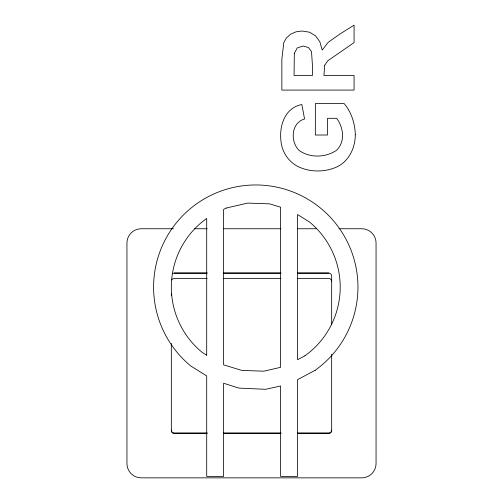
<?xml version="1.0" encoding="UTF-8"?>
<svg xmlns="http://www.w3.org/2000/svg" width="503" height="503" viewBox="0 0 503 503"><rect width="100%" height="100%" fill="white"/><g stroke="black" fill="none" stroke-linecap="round" stroke-linejoin="round"><path stroke-width="0.75" d="M173.434 228.746L141.261 228.746A14.317 14.317 0 0 0 126.945 243.062L126.945 463.533A14.317 14.317 0 0 0 141.261 477.85L361.739 477.85A14.317 14.317 0 0 0 376.055 463.533L376.055 243.062A14.317 14.317 0 0 0 361.739 228.746L338.984 228.746M194.617 228.746L207.173 228.746M223.646 228.746L280.925 228.746M297.399 228.746L316.23 228.746M174.189 273.054L207.154 273.054M223.64 273.054L280.932 273.054M297.411 273.054L328.811 273.054M207.154 273.129L174.189 273.129A2.861 2.861 0 0 0 172.762 273.513M223.64 273.129L280.932 273.129M297.411 273.129L328.811 273.129A2.861 2.861 0 0 1 331.672 275.99L331.672 324.41M207.154 278.511L174.189 278.511A2.861 2.855 0 0 0 171.712 279.932M223.64 278.511L280.932 278.511M297.411 278.511L328.811 278.511A2.861 2.855 0 0 1 331.672 281.359M207.154 432.926L174.189 432.926A2.861 2.855 0 0 1 171.328 430.071M223.64 432.926L280.932 432.926M297.411 432.926L328.811 432.926A2.861 2.855 0 0 0 331.672 430.071M174.189 433.448L207.154 433.448L174.189 433.467A2.861 2.861 0 0 1 171.328 430.606L171.328 343.486M328.811 433.448L297.411 433.448L328.811 433.467A2.861 2.861 0 0 0 331.672 430.606L331.672 354.15M171.328 293.884L171.328 295.45M294.318 53.481L294.066 75.5L312.394 75.5L312.394 64.711L311.508 51.608L308.452 47.515L303.039 46.037L297.147 47.986L294.318 53.481M324.737 65.201L323.926 75.5L354.074 75.5L354.074 90.081L281.85 90.081L281.85 59.392L283.799 42.566L286.503 37.844L290.721 34.166L296.053 31.802L302.102 31.01L309.521 32.205L315.526 35.795L319.845 41.755L322.203 50.08L328.258 42.271L339.984 33.971L354.074 25.15L354.074 42.592L327.742 60.819L324.737 65.201M355.307 134.471C355.363 147.586 349.145 160.998 336.953 166.889C324.554 172.441 309.892 172.403 297.663 166.399A31.84 31.84 0 0 1 281.517 144.757C278.354 128.598 283.39 108.145 301.85 104.517L304.56 119.004C290.992 122.745 290.099 141.683 299.147 150.46C309.905 158.175 325.567 157.697 336.413 150.384C345.504 141.833 343.555 127.605 336.683 118.312L327.522 118.312L327.522 135.018L315.35 135.018L315.35 103.58L344.127 103.58C351.39 112.138 354.936 123.354 355.307 134.471M226.161 208.066L223.628 209.418L223.628 364.857L241.874 370.428L263.905 371.183L280.617 367.316L280.617 207.198L269.665 203.853L247.633 203.099L226.161 208.066M304.837 355.86L297.543 359.739L297.543 214.53L309.446 221.961A84.435 84.435 0 0 1 304.837 355.86M315.142 370.296L297.543 379.671L297.543 476.41L280.617 476.41L280.617 386.002L265.565 389.309L238.906 388.096L223.628 383.248L223.628 476.41L206.702 476.41L206.702 375.936L190.813 366.014A102.178 102.178 0 0 1 182.853 215.561A102.178 102.178 0 0 1 333.432 220.742A102.178 102.178 0 0 1 315.142 370.296M280.932 433.448L223.64 433.448L280.932 433.467M206.702 355.2L202.093 352.32A84.435 84.435 0 0 1 206.702 218.421L206.702 355.2"/></g></svg>
